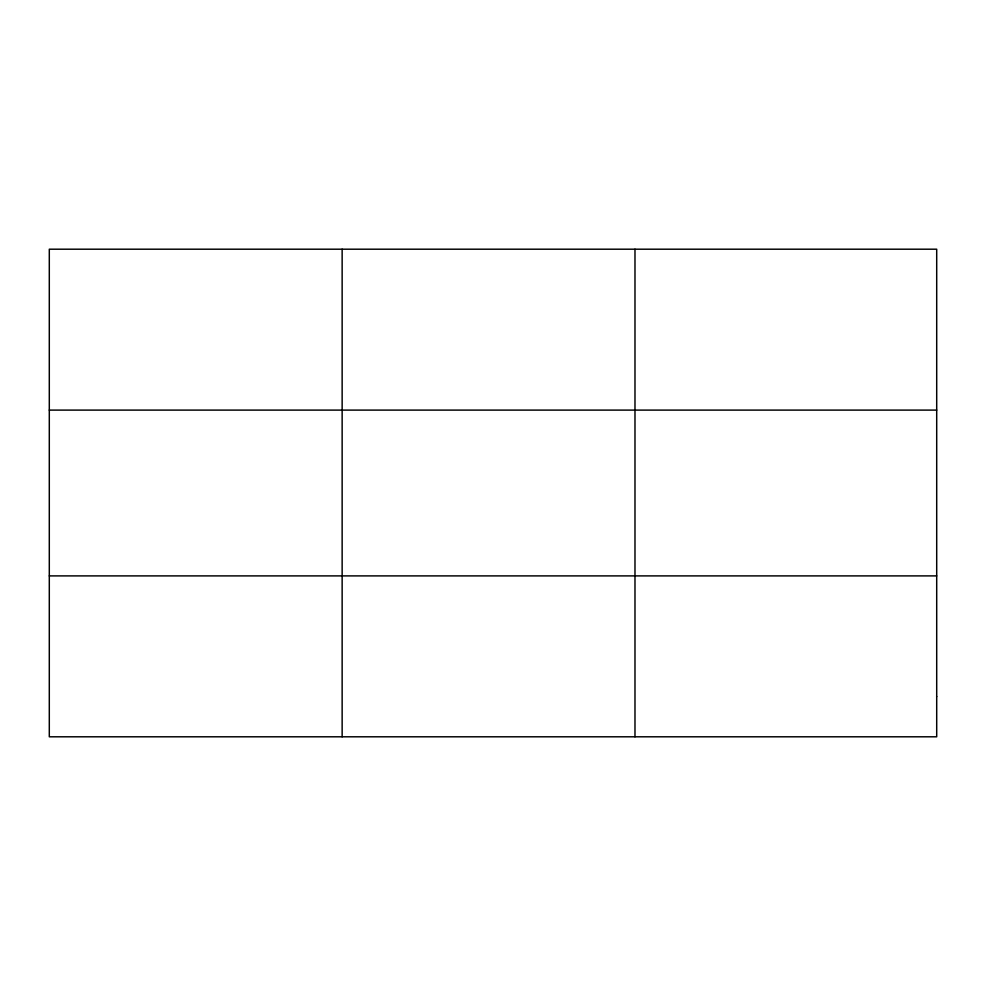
<?xml version="1.0" encoding="UTF-8"?>
<svg xmlns="http://www.w3.org/2000/svg" width="986" height="986" viewBox="0 0 986 986"><rect width="100%" height="100%" fill="white"/><g stroke="black" fill="none" stroke-linecap="round" stroke-linejoin="round"><path stroke-width="1.48" d="M342.142 736.801L342.142 249.199M634.984 736.801L634.984 249.199M49.3 410.102L936.7 410.102M49.3 575.898L936.7 575.898M936.7 696.584L936.7 736.801L49.3 736.801L49.3 249.199L936.7 249.199L936.7 696.584"/></g></svg>
